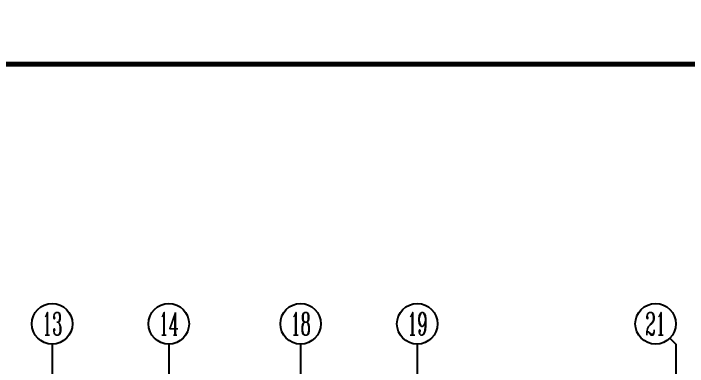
# Model space of a CAD drawing. Extents: x -726032 to 135930, y -151624 to 587044.
# Drawn here: x -586915 to -569635, y 577999 to 587044 of the extents above; entities that cross this region are included whole.
import ezdxf
from ezdxf.enums import TextEntityAlignment as Align

# ---------------------------------------------------------------- set-up
doc = ezdxf.new("R2010")
doc.units = 0
doc.header["$LTSCALE"] = 1000
doc.header["$MEASUREMENT"] = 0
doc.layers.get('0').update_dxf_attribs({"linetype": 'CONTINUOUS'})
for name, color, linetype in [('AXIS', 245, 'CONTINUOUS'), ('AXIS_TEXT', 7, 'CONTINUOUS'), ('PUB_TITLE', 1, 'CONTINUOUS')]:
    doc.layers.add(name, color=color, linetype=linetype)
doc.styles.add('COMPLEX', font='COMPLEX')

# ---------------------------------------------------------------- blocks, each defined once
blk = doc.blocks.new('_AXISO')
blk.add_circle((0, 0), 0.5)
at = {"layer": 'AXIS_TEXT', "style": 'COMPLEX', "width": 1.041667}
blk.add_attdef('A', text='', height=0.56, dxfattribs=at).set_placement((-0.25, -0.28), (0.25, -0.28), align=Align.FIT)
blk = doc.blocks.new('_AXISO1')
blk.add_line((0.354, -0.146), (0.5, 0))
blk.add_circle((0, -0.5), 0.5)
at = {"layer": 'AXIS_TEXT', "style": 'COMPLEX', "width": 1.041667}
blk.add_attdef('A', text='', height=0.56, dxfattribs=at).set_placement((-0.25, -0.78), (0.25, -0.78), align=Align.FIT)

msp = doc.modelspace()

# ---------------------------------------------------------------- linework, layer by layer
at = {"layer": 'AXIS'}
for p, q in [((-585923.9, 578572.8), (-585923.9, 574401.4)), ((-582933.9, 578572.8), (-582933.9, 574401.4)), ((-579553.9, 578572.8), (-579553.9, 574401.4)), ((-576563.9, 578572.8), (-576563.9, 574401.4)), ((-569933.9, 578572.8), (-569933.9, 574401.4))]:
    msp.add_line(p, q, dxfattribs=at)
at = {"layer": 'PUB_TITLE'}
for points, const_width in [([(-629442.4, 532443.9), (-532852.4, 532443.9), (-532852.4, 587043.9), (-629442.4, 587043.9)], 0.234), ([(-626842.4, 533743.9), (-534152.4, 533743.9), (-534152.4, 585743.9), (-626842.4, 585743.9)], 130)]:
    msp.add_lwpolyline(points, close=True, dxfattribs=dict(at, const_width=const_width))

# ---------------------------------------------------------------- block references
at = {"layer": 'AXIS'}
ref = msp.add_blockref('_AXISO', (-585923.9, 579092.8), dxfattribs=dict(at, xscale=1040, yscale=1040, zscale=1040))
ref.add_attrib('A', '13', dxfattribs={"layer": 'AXIS_TEXT', "height": 582.4, "style": 'COMPLEX', "width": 0.646552}).set_placement((-586183.9, 578801.6), (-585663.9, 578801.6), align=Align.FIT)
ref = msp.add_blockref('_AXISO', (-582933.9, 579092.8), dxfattribs=dict(at, xscale=1040, yscale=1040, zscale=1040))
ref.add_attrib('A', '14', dxfattribs={"layer": 'AXIS_TEXT', "height": 582.4, "style": 'COMPLEX', "width": 0.604839}).set_placement((-583193.9, 578801.6), (-582673.9, 578801.6), align=Align.FIT)
ref = msp.add_blockref('_AXISO', (-579553.9, 579092.8), dxfattribs=dict(at, xscale=1040, yscale=1040, zscale=1040))
ref.add_attrib('A', '18', dxfattribs={"layer": 'AXIS_TEXT', "height": 582.4, "style": 'COMPLEX', "width": 0.646552}).set_placement((-579813.9, 578801.6), (-579293.9, 578801.6), align=Align.FIT)
ref = msp.add_blockref('_AXISO', (-576563.9, 579092.8), dxfattribs=dict(at, xscale=1040, yscale=1040, zscale=1040))
ref.add_attrib('A', '19', dxfattribs={"layer": 'AXIS_TEXT', "height": 582.4, "style": 'COMPLEX', "width": 0.646552}).set_placement((-576823.9, 578801.6), (-576303.9, 578801.6), align=Align.FIT)
ref = msp.add_blockref('_AXISO1', (-569933.9, 579092.8), dxfattribs=dict(at, xscale=1040, yscale=1040, zscale=1040, rotation=270))
ref.add_attrib('A', '21', dxfattribs={"layer": 'AXIS_TEXT', "height": 582.4, "style": 'COMPLEX', "width": 0.646552}).set_placement((-570713.9, 578801.6), (-570193.9, 578801.6), align=Align.FIT)

doc.saveas('drawing.dxf')
